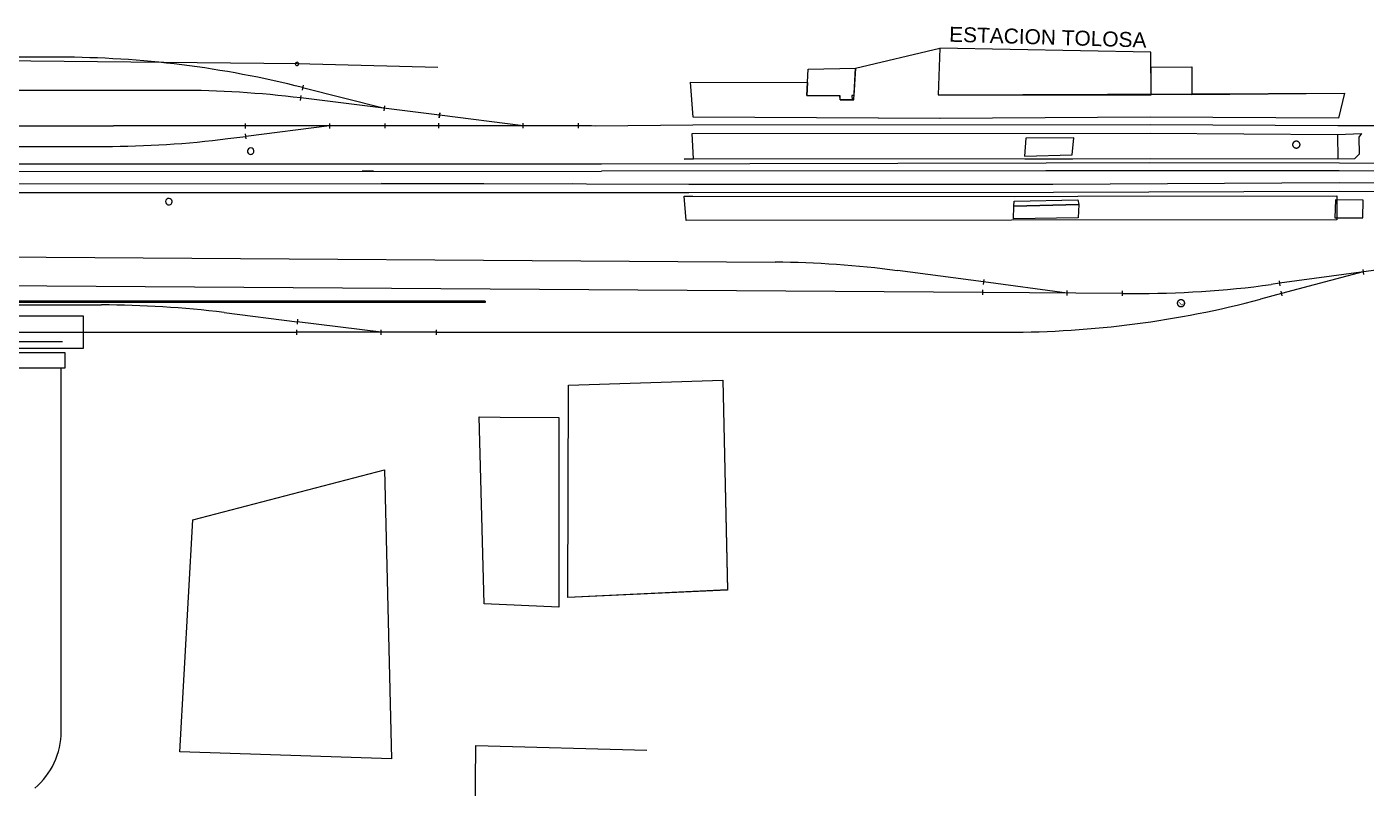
# Model space of a CAD drawing. Header units: millimetres. Extents: x -725228 to 10849, y -8846583 to 5995.
# Drawn here: x 10441.9 to 10712.7, y 5801 to 5954.9 of the extents above; entities that cross this region are included whole.
import ezdxf

# ---------------------------------------------------------------- set-up
doc = ezdxf.new("R2010")
doc.units = ezdxf.units.MM
doc.layers.add('00-SIMB', color=1, linetype='Continuous', lineweight=0)
doc.layers.add('ES-Perfiles-g', color=4, linetype='Continuous')
doc.styles.get("Standard").update_dxf_attribs({"font": 'arial.ttf'})

# ---------------------------------------------------------------- blocks, each defined once
blk = doc.blocks.new('Ubicación_TOLOSA')
at = {"layer": '00-SIMB', "color": 1, "lineweight": 5, "ltscale": 2}
for p, q in [((285.8, 116.83), (-219.02, 116.83)), ((446.75, 114.61), (463.85, 118.66)), ((446.75, 114.61), (463.85, 118.66)), ((463.85, 118.66), (463.5, 109.22)), ((463.85, 118.66), (463.5, 109.22)), ((506.49, 117.84), (463.85, 118.66)), ((506.56, 109.24), (506.49, 117.84)), ((333.88, 115.46), (256.33, 116.29)), ((362.36, 114.74), (333.88, 115.46)), ((436.94, 109.1), (437.18, 114.39)), ((437.18, 114.39), (446.75, 114.61)), ((446.45, 108.23), (446.75, 114.61)), ((446.75, 114.61), (446.45, 109.1)), ((506.52, 114.84), (514.76, 114.9)), ((506.56, 109.24), (506.52, 114.84)), ((514.76, 114.9), (514.8, 109.31)), ((335.15, 111.16), (334.9, 110.19)), ((413.97, 104.74), (413.44, 111.8)), ((413.44, 111.8), (437.06, 111.74)), ((413.97, 104.74), (413.44, 111.8)), ((413.44, 111.8), (437.06, 111.74)), ((437.06, 111.74), (436.94, 109.1)), ((309.83, 110.13), (-272, 110.13)), ((334.57, 108.09), (334.69, 109.09)), ((362.66, 105.09), (334.63, 108.59)), ((351.55, 106.48), (335.02, 110.67)), ((436.94, 109.1), (443.5, 109.07)), ((443.68, 109.05), (436.94, 109.1)), ((443.5, 109.07), (443.69, 108.24)), ((443.69, 108.24), (443.68, 109.05)), ((446.45, 109.1), (446.02, 109.07)), ((446.02, 109.07), (446.1, 108.23)), ((463.5, 109.22), (514.83, 109.44)), ((463.5, 109.22), (506.56, 109.24)), ((514.8, 109.31), (506.56, 109.24)), ((514.8, 109.31), (545.61, 109.58)), ((514.83, 109.44), (545.61, 109.58)), ((545.61, 109.58), (544.4, 104.54)), ((545.61, 109.58), (544.4, 104.54)), ((351.49, 105.98), (351.61, 106.97)), ((443.69, 108.24), (446.45, 108.23)), ((446.1, 108.23), (443.69, 108.24)), ((272.36, 102.96), (284.54, 102.95)), ((284.54, 102.95), (296.77, 102.93)), ((306.17, 102.98), (296.77, 102.93)), ((317.91, 102.95), (306.17, 102.98)), ((323.41, 102.94), (317.91, 102.95)), ((323.41, 103.44), (323.41, 102.44)), ((351.66, 102.96), (323.41, 102.94)), ((340.46, 102.95), (323.54, 100.82)), ((340.46, 103.45), (340.46, 102.45)), ((351.66, 103.46), (351.66, 102.46)), ((359.83, 102.97), (351.66, 102.96)), ((362.53, 102.97), (359.83, 102.97)), ((362.53, 102.47), (362.53, 103.47)), ((390.78, 102.97), (362.53, 102.97)), ((362.6, 104.59), (362.73, 105.58)), ((362.73, 105.58), (362.6, 104.59)), ((379.58, 102.97), (362.66, 105.09)), ((379.58, 102.47), (379.58, 103.47)), ((390.78, 102.47), (390.78, 103.47)), ((393.39, 102.97), (390.78, 102.97)), ((394.24, 102.87), (393.39, 102.97)), ((413.9, 103.07), (394.24, 102.87)), ((506.32, 103.16), (413.9, 103.07)), ((463.83, 104.47), (413.97, 104.74)), ((463.89, 104.42), (413.97, 104.74)), ((506.32, 104.71), (463.83, 104.47)), ((506.32, 104.71), (463.89, 104.42)), ((544.4, 104.54), (506.32, 104.71)), ((544.4, 104.54), (506.32, 104.71)), ((544.28, 102.93), (506.32, 103.16)), ((568.21, 102.99), (544.28, 102.93)), ((319.92, 100.37), (323.54, 100.82)), ((323.61, 100.33), (323.48, 101.32)), ((413.77, 101.43), (506.33, 101.47)), ((414.01, 96.26), (413.77, 101.43)), ((481.22, 100.47), (480.94, 96.85)), ((490.9, 100.53), (481.22, 100.47)), ((490.61, 97.09), (490.9, 100.53)), ((506.33, 101.47), (544.19, 101.21)), ((544.19, 101.21), (549.1, 101.44)), ((544.19, 101.21), (544.28, 96.23)), ((549.1, 101.44), (548.53, 100.68)), ((548.53, 100.68), (548.58, 97.22)), ((167.34, 98.76), (295.02, 98.8)), ((-22.92, 95.26), (395.41, 95.26)), ((414.01, 96.26), (412.15, 96.2)), ((412.15, 96.2), (414.01, 96.26)), ((481.04, 96.23), (414.01, 96.26)), ((480.94, 96.85), (490.61, 97.09)), ((490.71, 96.19), (481.04, 96.23)), ((506.45, 96.29), (490.71, 96.19)), ((544.28, 96.23), (506.45, 96.29)), ((547.62, 96.28), (544.28, 96.23)), ((548.58, 97.22), (547.62, 96.28)), ((-23.07, 93.63), (395.4, 93.79)), ((347.03, 93.87), (349.32, 93.87)), ((-13.35, 91.01), (389.6, 91.29)), ((-11.71, 89.33), (413.12, 89.51)), ((412.53, 83.83), (412.14, 88.76)), ((412.14, 88.76), (413.9, 88.75)), ((413.9, 88.75), (478.86, 88.69)), ((478.71, 84.18), (478.78, 86.73)), ((478.78, 86.73), (478.85, 87.7)), ((478.78, 86.73), (491.96, 87.05)), ((491.96, 87.05), (478.78, 86.73)), ((478.85, 87.7), (491.7, 87.99)), ((478.86, 88.69), (491.7, 88.77)), ((491.7, 88.77), (544.09, 88.81)), ((491.7, 87.99), (491.96, 87.05)), ((491.96, 87.05), (491.78, 84.33)), ((543.81, 88.01), (543.7, 84.37)), ((549.43, 87.96), (543.81, 88.01)), ((544.09, 88.81), (544.09, 83.93)), ((549.37, 84.37), (549.43, 87.96)), ((491.78, 84.33), (478.71, 84.18)), ((543.7, 84.37), (549.37, 84.37)), ((544.09, 83.93), (412.53, 83.83)), ((-134.21, 79.31), (430.56, 75.38)), ((472.66, 71.39), (455.27, 73.68)), ((560.5, 74.91), (532.51, 71.12)), ((549.41, 73.41), (532.92, 69.04)), ((549.34, 73.9), (549.47, 72.91)), ((472.51, 69.28), (-87.17, 72.94)), ((472.72, 71.89), (472.59, 70.89)), ((489.56, 69.16), (472.66, 71.39)), ((532.51, 71.12), (530.78, 70.88)), ((532.44, 71.61), (532.58, 70.62)), ((472.51, 68.78), (472.52, 69.78)), ((500.76, 69.09), (472.51, 69.28)), ((489.56, 68.66), (489.57, 69.66)), ((500.76, 68.59), (500.77, 69.59)), ((500.76, 69.09), (502.62, 69.08)), ((532.92, 69.04), (528.67, 67.91)), ((533.05, 68.56), (532.8, 69.52)), ((-74.78, 66.74), (294.34, 66.75)), ((371.92, 67.53), (255.7, 67.53)), ((371.92, 67.23), (255.7, 67.23)), ((319.15, 65.21), (333.94, 63.36)), ((371.92, 67.53), (371.92, 67.23)), ((290.71, 64.48), (230.71, 64.48)), ((290.71, 57.98), (290.71, 64.48)), ((334, 63.85), (333.88, 62.86)), ((350.86, 61.24), (333.94, 63.36)), ((229.07, 61.24), (333.81, 61.24)), ((333.81, 60.74), (333.81, 61.74)), ((362.06, 61.24), (333.81, 61.24)), ((350.86, 60.74), (350.86, 61.74)), ((362.06, 60.74), (362.06, 61.74)), ((362.06, 61.24), (477.44, 61.24)), ((230.71, 57.98), (290.71, 57.98)), ((274.36, 59.37), (286.13, 59.37)), ((287.04, 57.07), (277.04, 57.07)), ((286.13, 59.37), (286.49, 59.37)), ((287.04, 54.07), (287.04, 57.07)), ((277.04, 54.07), (287.04, 54.07)), ((286.21, -19.46), (286.21, 54.07)), ((388.73, 50.51), (419.98, 51.55)), ((388.73, 50.51), (419.98, 51.55)), ((419.98, 51.55), (420.92, 9.14)), ((419.98, 51.55), (420.92, 9.12)), ((388.63, 7.63), (388.73, 50.51)), ((388.63, 7.63), (388.73, 50.51)), ((370.71, 44.12), (374.97, 44.06)), ((371.71, 6.31), (370.71, 44.12)), ((374.97, 44.06), (386.82, 44.02)), ((386.82, 44.02), (386.81, 5.68)), ((386.82, 44.02), (386.82, 44.02)), ((312.79, 23.33), (351.59, 33.44)), ((312.79, 23.33), (351.59, 33.44)), ((351.59, 33.44), (352.95, -25.02)), ((351.59, 33.44), (352.95, -25.02)), ((310.16, -23.58), (312.79, 23.33)), ((310.16, -23.58), (312.79, 23.33)), ((420.92, 9.14), (388.63, 7.63)), ((420.92, 9.12), (388.63, 7.63)), ((386.81, 5.68), (371.71, 6.31)), ((371.71, 6.31), (371.71, 6.31)), ((352.95, -25.02), (310.16, -23.58)), ((352.95, -25.02), (310.16, -23.58)), ((369.4, -98.5), (370, -22.29)), ((370, -22.29), (404.57, -23.28))]:
    blk.add_line(p, q, dxfattribs=at)
at = {"layer": '00-SIMB', "color": 1, "lineweight": 5, "ltscale": 2, "const_width": 0.276}
for points in [[(535.35, 98.68, 1), (536.43, 99.63, 1)], [(512.04, 66.62, 1), (513.12, 67.58, 1)]]:
    blk.add_lwpolyline(points, format="xyb", close=True, dxfattribs=at)
at = {"layer": '00-SIMB', "color": 1, "lineweight": 5, "ltscale": 2}
for points in [[(395.41, 95.26), (485.35, 95.5), (506.22, 95.52), (544.62, 95.51)], [(544.62, 95.51), (581.25, 95.32), (617.95, 95.49), (632.91, 95.58), (639.14, 95.19)], [(639.19, 93.87), (618.05, 93.89), (581.27, 93.7), (544.58, 93.89), (506.15, 93.86), (485.24, 93.85), (395.4, 93.79), (395.4, 93.79)], [(679.11, 91.39), (667.53, 91.17), (661.89, 91.36), (618.05, 91.39), (580.89, 91.16), (544.53, 91.41), (486.66, 91.07), (413.06, 91.11), (350.93, 91.27)], [(413.12, 89.51), (486.81, 89.53), (544.57, 89.72), (580.82, 89.47), (618.07, 89.69), (634.82, 90.06), (655.05, 89.72), (667.17, 89.68), (679.13, 89.78), (686.09, 89.76)]]:
    blk.add_lwpolyline(points, dxfattribs=at)
for centre, radius, start, end in [((285.8, -83.17), 200, 75.752, 90), ((333.88, 115.46), 0.344, 41.5505, 221.5505), ((333.88, 115.46), 0.344, 221.5505, 41.5505), ((309.83, -89.87), 200, 82.877, 90), ((294.95, 298.8), 200, 270.0195, 277.174), ((324.51, 97.84), 0.656, 41.5505, 221.5505), ((324.51, 97.84), 0.656, 221.5505, 41.5505), ((307.98, 87.63), 0.656, 41.5505, 221.5505), ((307.98, 87.63), 0.656, 221.5505, 41.5505), ((429.17, -124.61), 200, 82.5002, 89.6016), ((503.93, 269.07), 200, 269.6252, 277.7145), ((477.44, 261.24), 200, 270, 284.8395), ((294.34, -133.25), 200, 82.875, 90.0016), ((271.21, -19.46), 15, 310.0278, 0)]:
    blk.add_arc(centre, radius, start, end, dxfattribs=at)
for s, height, rotation, p in [('ESTACION TOLOSA', 3.0233, 358.2931, (465.68, 119.97)), ('L', 0.9, 41.5505, (512.63, 66.56))]:
    blk.add_text(s, height=height, rotation=rotation, dxfattribs=at).set_placement(p)

msp = doc.modelspace()

# ---------------------------------------------------------------- block references
at = {"layer": 'ES-Perfiles-g', "lineweight": 5}
msp.add_blockref('Ubicación_TOLOSA', (10162.675, 5831.965), dxfattribs=at)

doc.saveas('drawing.dxf')
